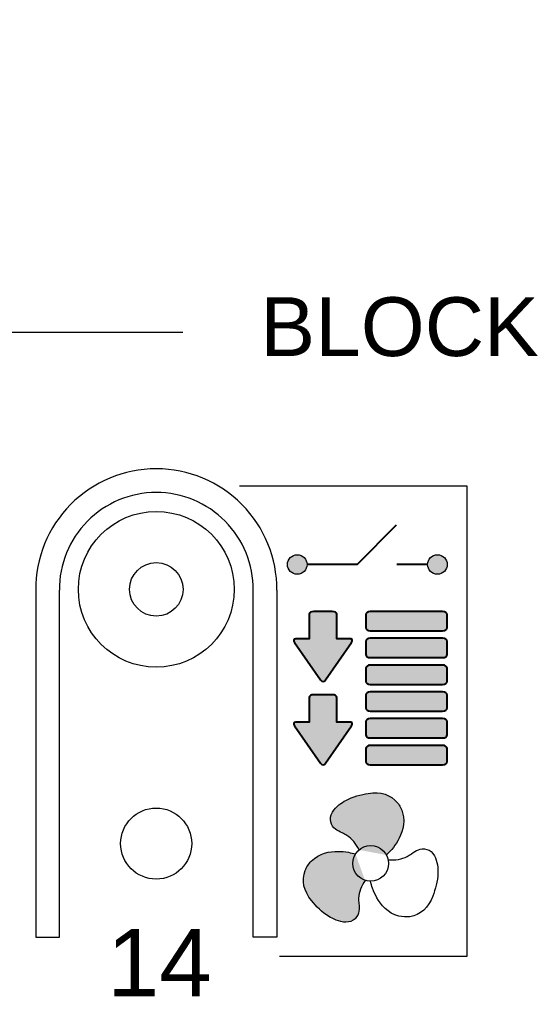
# Model space of a CAD drawing. Header units: millimetres. Extents: x -174 to 283928, y 1291 to 21053.
# Drawn here: x 9431.6 to 9444.61, y 20314.22 to 20339.62 of the extents above; entities that cross this region are included whole.
import ezdxf
from ezdxf.enums import TextEntityAlignment as Align

# ---------------------------------------------------------------- set-up
doc = ezdxf.new("R2010")
doc.units = ezdxf.units.MM
doc.layers.add('Enclosure', color=7, linetype='Continuous')
doc.layers.add('Serigraph', color=7, linetype='Continuous')
doc.styles.add('Arial', font='arial.ttf')
doc.styles.add('Arial Rounded', font='')
doc.styles.get('Arial Rounded').set_extended_font_data('Arial Rounded MT Bold')

# ---------------------------------------------------------------- blocks, each defined once
blk = doc.blocks.new('*U204')
at = {"ltscale": 2}
blk.add_lwpolyline([(0, 20), (0, -20), (839.99999645911, -20.00000000765696), (839.99999645911, 19.99999999234304), (0, 19.9999999996071)], dxfattribs=at)
blk.add_lwpolyline([(115.2340403863927, 2.999999999088459), (131.2340403863927, 2.999999999088459, -0.414213562373095), (133.2340403863927, 0.9999999990884589), (133.2340403863927, -1.000000000911541, -0.414213562373095), (131.2340403863927, -3.000000000911541), (115.2340403863927, -3.000000000911541, -0.414213562373095), (113.2340403863927, -1.000000000911541), (113.2340403863927, 0.9999999990884589, -0.414213562373095)], format="xyb", close=True, dxfattribs=at)
blk = doc.blocks.new('ZIOMB16V3_ENCLOSURE')
at = {"layer": 'Enclosure', "lineweight": 9}
for points in [[(97.88641095477, -13.69903707295243), (97.88641095477, -22.54362201487193), (98.49022206357824, -22.54362201487193), (98.49022207537077, -13.69903707295243)], [(104.033673435271, -13.69903707295243), (104.033673435271, -22.54362201487193), (103.4298623264627, -22.54362201487193), (103.4298623146702, -13.69903707295243)]]:
    blk.add_lwpolyline(points, dxfattribs=at)
for centre, radius in [((100.9600421950205, -13.67710911655258), 1.986127310598921), ((100.9606095936329, -13.67767593983326), 0.6831023214353465), ((100.9575364706089, -20.15934122176869), 0.9057641153867734)]:
    blk.add_circle(centre, radius, dxfattribs=at)
for centre, radius, start, end in [((100.9600421950205, -13.67710911655168), 3.073709458669156, 90.04670820428187, 180.4087536669766), ((100.9600421950205, -13.67710911655168), 3.073709458669156, 359.5912463330233, 89.95329179571814), ((100.9606095936329, -13.67767593983326), 2.470484923534017, 90.07127225222281, 180.5087599232379), ((100.959474796408, -13.67767593983326), 2.470484923534017, 359.491240076762, 89.92872774775113)]:
    blk.add_arc(centre, radius, start, end, dxfattribs=at)
blk = doc.blocks.new('ZIOMB16V3_SERIGRAPH')
at = {"layer": 'Serigraph'}
h = blk.add_hatch(color=256, dxfattribs=at)
h.dxf.hatch_style = 1
h.paths.add_polyline_path([(103.8353925377503, -10.44019485578123, 1), (103.3353925377503, -10.44019485578123, 1)])
h = blk.add_hatch(color=256, dxfattribs=at)
h.dxf.hatch_style = 1
h.paths.add_polyline_path([(107.4091023006178, -10.44019485578123, 1), (106.9091023006178, -10.44019485578123, 1)])
h = blk.add_hatch(color=256, dxfattribs=at)
h.dxf.hatch_style = 2
edge = h.paths.add_edge_path()
edge.add_spline(control_points=[(104.9704659195724, -12.42798913884475), (104.9704659195724, -12.42798913884475), (104.3075385363929, -13.38411610731568), (104.3075385363929, -13.38411610731568), (104.2720441009535, -13.43545249386592), (104.2134747542038, -13.43545249386592), (104.1782978634148, -13.38411610731568), (104.1782978634148, -13.38411610731568), (103.5150529355844, -12.42798913884475), (103.5150529355844, -12.42798913884475), (103.4819604241104, -12.38060441916299), (103.4933187683566, -12.3412994469178), (103.5377750195041, -12.3356189257944), (103.5377750195041, -12.3356189257944), (103.8885560106994, -12.3356189257944), (103.8885560106994, -12.3356189257944), (103.8885560106994, -12.3356189257944), (103.8885560106994, -11.70423429533606), (103.8885560106994, -11.70423429533606), (103.8885560106994, -11.66838703160069), (103.9419387948153, -11.63910235748575), (104.0063650762397, -11.63910235748575), (104.0063650762397, -11.63910235748575), (104.479118496178, -11.63910235748575), (104.479118496178, -11.63910235748575), (104.5435447776028, -11.63910235748575), (104.5972803891084, -11.66838703160069), (104.5972803891084, -11.70423429533606), (104.5972803891084, -11.70423429533606), (104.5972803891084, -12.3356189257944), (104.5972803891084, -12.3356189257944), (104.5972803891084, -12.3356189257944), (104.9480613803037, -12.3356189257944), (104.9480613803037, -12.3356189257944), (104.9925176314511, -12.3412994469178), (105.003878673411, -12.38060441916299), (104.9704659195724, -12.42798913884475)], knot_values=[0, 0, 0, 0, 1, 1, 1, 2, 2, 2, 3, 3, 3, 4, 4, 4, 5, 5, 5, 6, 6, 6, 7, 7, 7, 8, 8, 8, 9, 9, 9, 10, 10, 10, 11, 11, 11, 12, 12, 12, 12], degree=3, periodic=0)
h = blk.add_hatch(color=256, dxfattribs=at)
h.dxf.hatch_style = 2
edge = h.paths.add_edge_path()
edge.add_spline(control_points=[(107.2920701461523, -11.63860839912708), (107.3554732281457, -11.63860839912708), (107.4071652376612, -11.6754435795798), (107.4071652376612, -11.72042907294839), (107.4071652376612, -11.72042907294839), (107.4071652376612, -11.72042907294839), (107.4071652376612, -11.72042907294839), (107.4071652376612, -11.72042907294839), (107.4071652376612, -12.04912307782946), (107.4071652376612, -12.04912307782946), (107.4071652376612, -12.09442611585713), (107.3554732281457, -12.13147299274955), (107.2920701461523, -12.13147299274955), (107.2920701461523, -12.13147299274955), (107.2920701461523, -12.13147299274955), (107.2920701461523, -12.13147299274955), (107.2920701461523, -12.13147299274955), (105.4480177920156, -12.13147299274955), (105.4480177920156, -12.13147299274955), (105.3846147100223, -12.13147299274955), (105.3329254973789, -12.09442611585713), (105.3329254973789, -12.04912307782946), (105.3329254973789, -12.04912307782946), (105.3329254973789, -12.04912307782946), (105.3329254973789, -12.04912307782946), (105.3329254973789, -12.04912307782946), (105.3329254973789, -11.72042907294839), (105.3329254973789, -11.72042907294839), (105.3329254973789, -11.6754435795798), (105.3846147100223, -11.63860839912708), (105.4480177920156, -11.63860839912708), (105.4480177920156, -11.63860839912708), (105.4480177920156, -11.63860839912708), (105.4480177920156, -11.63860839912708), (105.4480177920156, -11.63860839912708), (107.2920701461523, -11.63860839912708), (107.2920701461523, -11.63860839912708)], knot_values=[0, 0, 0, 0, 1, 1, 1, 2, 2, 2, 3, 3, 3, 4, 4, 4, 5, 5, 5, 6, 6, 6, 7, 7, 7, 8, 8, 8, 9, 9, 9, 10, 10, 10, 11, 11, 11, 12, 12, 12, 12], degree=3, periodic=0)
h = blk.add_hatch(color=256, dxfattribs=at)
h.dxf.hatch_style = 2
edge = h.paths.add_edge_path()
edge.add_spline(control_points=[(107.2920701461523, -12.32132941613567), (107.3554732281457, -12.32132941613567), (107.4071652376612, -12.35855270672677), (107.4071652376612, -12.40350291735616), (107.4071652376612, -12.40350291735616), (107.4071652376612, -12.40350291735616), (107.4071652376612, -12.40350291735616), (107.4071652376612, -12.40350291735616), (107.4071652376612, -12.73223220497733), (107.4071652376612, -12.73223220497733), (107.4071652376612, -12.77718241560582), (107.3554732281457, -12.81458211989742), (107.2920701461523, -12.81458211989742), (107.2920701461523, -12.81458211989742), (107.2920701461523, -12.81458211989742), (107.2920701461523, -12.81458211989742), (107.2920701461523, -12.81458211989742), (105.4480177920156, -12.81458211989742), (105.4480177920156, -12.81458211989742), (105.3846147100223, -12.81458211989742), (105.3329254973789, -12.77718241560582), (105.3329254973789, -12.73223220497733), (105.3329254973789, -12.73223220497733), (105.3329254973789, -12.73223220497733), (105.3329254973789, -12.73223220497733), (105.3329254973789, -12.73223220497733), (105.3329254973789, -12.40350291735616), (105.3329254973789, -12.40350291735616), (105.3329254973789, -12.35855270672677), (105.3846147100223, -12.32132941613567), (105.4480177920156, -12.32132941613567), (105.4480177920156, -12.32132941613567), (105.4480177920156, -12.32132941613567), (105.4480177920156, -12.32132941613567), (105.4480177920156, -12.32132941613567), (107.2920701461523, -12.32132941613567), (107.2920701461523, -12.32132941613567)], knot_values=[0, 0, 0, 0, 1, 1, 1, 2, 2, 2, 3, 3, 3, 4, 4, 4, 5, 5, 5, 6, 6, 6, 7, 7, 7, 8, 8, 8, 9, 9, 9, 10, 10, 10, 11, 11, 11, 12, 12, 12, 12], degree=3, periodic=0)
h = blk.add_hatch(color=256, dxfattribs=at)
h.dxf.hatch_style = 2
edge = h.paths.add_edge_path()
edge.add_spline(control_points=[(107.2920701461523, -13.00440326054344), (107.3554732281457, -13.00440326054344), (107.4071652376612, -13.04127372373536), (107.4071652376612, -13.08625921710394), (107.4071652376612, -13.08625921710394), (107.4071652376612, -13.08625921710394), (107.4071652376612, -13.08625921710394), (107.4071652376612, -13.08625921710394), (107.4071652376612, -13.41512963568552), (107.4071652376612, -13.41512963568552), (107.4071652376612, -13.46025626001359), (107.3554732281457, -13.4973031369051), (107.2920701461523, -13.4973031369051), (107.2920701461523, -13.4973031369051), (107.2920701461523, -13.4973031369051), (107.2920701461523, -13.4973031369051), (107.2920701461523, -13.4973031369051), (105.4480177920156, -13.4973031369051), (105.4480177920156, -13.4973031369051), (105.3846147100223, -13.4973031369051), (105.3329254973789, -13.46025626001359), (105.3329254973789, -13.41512963568552), (105.3329254973789, -13.41512963568552), (105.3329254973789, -13.41512963568552), (105.3329254973789, -13.41512963568552), (105.3329254973789, -13.41512963568552), (105.3329254973789, -13.08625921710394), (105.3329254973789, -13.08625921710394), (105.3329254973789, -13.04127372373536), (105.3846147100223, -13.00440326054344), (105.4480177920156, -13.00440326054344), (105.4480177920156, -13.00440326054344), (105.4480177920156, -13.00440326054344), (105.4480177920156, -13.00440326054344), (105.4480177920156, -13.00440326054344), (107.2920701461523, -13.00440326054344), (107.2920701461523, -13.00440326054344)], knot_values=[0, 0, 0, 0, 1, 1, 1, 2, 2, 2, 3, 3, 3, 4, 4, 4, 5, 5, 5, 6, 6, 6, 7, 7, 7, 8, 8, 8, 9, 9, 9, 10, 10, 10, 11, 11, 11, 12, 12, 12, 12], degree=3, periodic=0)
h = blk.add_hatch(color=256, dxfattribs=at)
h.dxf.hatch_style = 2
edge = h.paths.add_edge_path()
edge.add_spline(control_points=[(107.2920701461523, -13.68715956029213), (107.3554732281457, -13.68715956029213), (107.4071652376612, -13.72403002348405), (107.4071652376612, -13.76933306151262), (107.4071652376612, -13.76933306151262), (107.4071652376612, -13.76933306151262), (107.4071652376612, -13.76933306151262), (107.4071652376612, -13.76933306151262), (107.4071652376612, -14.0978859354342), (107.4071652376612, -14.0978859354342), (107.4071652376612, -14.14301255976228), (107.3554732281457, -14.18005943665379), (107.2920701461523, -14.18005943665379), (107.2920701461523, -14.18005943665379), (107.2920701461523, -14.18005943665379), (107.2920701461523, -14.18005943665379), (107.2920701461523, -14.18005943665379), (105.4480177920156, -14.18005943665379), (105.4480177920156, -14.18005943665379), (105.3846147100223, -14.18005943665379), (105.3329254973789, -14.14301255976228), (105.3329254973789, -14.0978859354342), (105.3329254973789, -14.0978859354342), (105.3329254973789, -14.0978859354342), (105.3329254973789, -14.0978859354342), (105.3329254973789, -14.0978859354342), (105.3329254973789, -13.76933306151262), (105.3329254973789, -13.76933306151262), (105.3329254973789, -13.72403002348405), (105.3846147100223, -13.68715956029213), (105.4480177920156, -13.68715956029213), (105.4480177920156, -13.68715956029213), (105.4480177920156, -13.68715956029213), (105.4480177920156, -13.68715956029213), (105.4480177920156, -13.68715956029213), (107.2920701461523, -13.68715956029213), (107.2920701461523, -13.68715956029213)], knot_values=[0, 0, 0, 0, 1, 1, 1, 2, 2, 2, 3, 3, 3, 4, 4, 4, 5, 5, 5, 6, 6, 6, 7, 7, 7, 8, 8, 8, 9, 9, 9, 10, 10, 10, 11, 11, 11, 12, 12, 12, 12], degree=3, periodic=0)
h = blk.add_hatch(color=256, dxfattribs=at)
h.dxf.hatch_style = 2
edge = h.paths.add_edge_path()
edge.add_spline(control_points=[(104.9704659195724, -14.55112801215149), (104.9704659195724, -14.55112801215149), (104.3075385363929, -15.5076430907617), (104.3075385363929, -15.5076430907617), (104.2720441009535, -15.55933230471113), (104.2134747542038, -15.55933230471113), (104.1782978634148, -15.5076430907617), (104.1782978634148, -15.5076430907617), (103.5150529355844, -14.55112801215149), (103.5150529355844, -14.55112801215149), (103.4819604241104, -14.50391970616933), (103.4933187683566, -14.46447360296464), (103.5377750195041, -14.45879308184125), (103.5377750195041, -14.45879308184125), (103.8885560106994, -14.45879308184125), (103.8885560106994, -14.45879308184125), (103.8885560106994, -14.45879308184125), (103.8885560106994, -13.82723203768331), (103.8885560106994, -13.82723203768331), (103.8885560106994, -13.79156118764753), (103.9419387948153, -13.7622765135326), (104.0063650762397, -13.7622765135326), (104.0063650762397, -13.7622765135326), (104.479118496178, -13.7622765135326), (104.479118496178, -13.7622765135326), (104.5435447776028, -13.7622765135326), (104.5972803891084, -13.79156118764753), (104.5972803891084, -13.82723203768331), (104.5972803891084, -13.82723203768331), (104.5972803891084, -14.45879308184125), (104.5972803891084, -14.45879308184125), (104.5972803891084, -14.45879308184125), (104.9480613803037, -14.45879308184125), (104.9480613803037, -14.45879308184125), (104.9925176314511, -14.46447360296464), (105.003878673411, -14.50391970616933), (104.9704659195724, -14.55112801215149)], knot_values=[0, 0, 0, 0, 1, 1, 1, 2, 2, 2, 3, 3, 3, 4, 4, 4, 5, 5, 5, 6, 6, 6, 7, 7, 7, 8, 8, 8, 9, 9, 9, 10, 10, 10, 11, 11, 11, 12, 12, 12, 12], degree=3, periodic=0)
h = blk.add_hatch(color=256, dxfattribs=at)
h.dxf.hatch_style = 2
edge = h.paths.add_edge_path()
edge.add_spline(control_points=[(107.2920701461523, -14.36991586003991), (107.3554732281457, -14.36991586003991), (107.4071652376612, -14.40710386789182), (107.4071652376612, -14.4520893612604), (107.4071652376612, -14.4520893612604), (107.4071652376612, -14.4520893612604), (107.4071652376612, -14.4520893612604), (107.4071652376612, -14.4520893612604), (107.4071652376612, -14.78060695244279), (107.4071652376612, -14.78060695244279), (107.4071652376612, -14.82576885951097), (107.3554732281457, -14.86313328106156), (107.2920701461523, -14.86313328106156), (107.2920701461523, -14.86313328106156), (107.2920701461523, -14.86313328106156), (107.2920701461523, -14.86313328106156), (107.2920701461523, -14.86313328106156), (105.4480177920156, -14.86313328106156), (105.4480177920156, -14.86313328106156), (105.3846147100223, -14.86313328106156), (105.3329254973789, -14.82576885951097), (105.3329254973789, -14.78060695244279), (105.3329254973789, -14.78060695244279), (105.3329254973789, -14.78060695244279), (105.3329254973789, -14.78060695244279), (105.3329254973789, -14.78060695244279), (105.3329254973789, -14.4520893612604), (105.3329254973789, -14.4520893612604), (105.3329254973789, -14.40710386789182), (105.3846147100223, -14.36991586003991), (105.4480177920156, -14.36991586003991), (105.4480177920156, -14.36991586003991), (105.4480177920156, -14.36991586003991), (105.4480177920156, -14.36991586003991), (105.4480177920156, -14.36991586003991), (107.2920701461523, -14.36991586003991), (107.2920701461523, -14.36991586003991)], knot_values=[0, 0, 0, 0, 1, 1, 1, 2, 2, 2, 3, 3, 3, 4, 4, 4, 5, 5, 5, 6, 6, 6, 7, 7, 7, 8, 8, 8, 9, 9, 9, 10, 10, 10, 11, 11, 11, 12, 12, 12, 12], degree=3, periodic=0)
h = blk.add_hatch(color=256, dxfattribs=at)
h.dxf.hatch_style = 2
edge = h.paths.add_edge_path()
edge.add_spline(control_points=[(107.2920701461523, -15.05263687704941), (107.3554732281457, -15.05263687704941), (107.4071652376612, -15.08986016764051), (107.4071652376612, -15.1348103782699), (107.4071652376612, -15.1348103782699), (107.4071652376612, -15.1348103782699), (107.4071652376612, -15.1348103782699), (107.4071652376612, -15.1348103782699), (107.4071652376612, -15.46371607958976), (107.4071652376612, -15.46371607958976), (107.4071652376612, -15.50884270391874), (107.3554732281457, -15.54588958081025), (107.2920701461523, -15.54588958081025), (107.2920701461523, -15.54588958081025), (107.2920701461523, -15.54588958081025), (107.2920701461523, -15.54588958081025), (107.2920701461523, -15.54588958081025), (105.4480177920156, -15.54588958081025), (105.4480177920156, -15.54588958081025), (105.3846147100223, -15.54588958081025), (105.3329254973789, -15.50884270391874), (105.3329254973789, -15.46371607958976), (105.3329254973789, -15.46371607958976), (105.3329254973789, -15.46371607958976), (105.3329254973789, -15.46371607958976), (105.3329254973789, -15.46371607958976), (105.3329254973789, -15.1348103782699), (105.3329254973789, -15.1348103782699), (105.3329254973789, -15.08986016764051), (105.3846147100223, -15.05263687704941), (105.4480177920156, -15.05263687704941), (105.4480177920156, -15.05263687704941), (105.4480177920156, -15.05263687704941), (105.4480177920156, -15.05263687704941), (105.4480177920156, -15.05263687704941), (107.2920701461523, -15.05263687704941), (107.2920701461523, -15.05263687704941)], knot_values=[0, 0, 0, 0, 1, 1, 1, 2, 2, 2, 3, 3, 3, 4, 4, 4, 5, 5, 5, 6, 6, 6, 7, 7, 7, 8, 8, 8, 9, 9, 9, 10, 10, 10, 11, 11, 11, 12, 12, 12, 12], degree=3, periodic=0)
h = blk.add_hatch(color=256, dxfattribs=at)
h.dxf.hatch_style = 1
edge = h.paths.add_edge_path()
edge.add_spline(control_points=[(106.1481637199074, -17.48728706090664), (106.2479080230766, -17.31482502828989), (106.3495575941522, -17.05175691961689), (106.2708418034306, -16.77267044703116)], knot_values=[8, 8, 8, 8, 9, 9, 9, 9], degree=3, periodic=0)
edge.add_spline(control_points=[(106.2708418034306, -16.77267044703116), (106.2444855973933, -16.68153512987705), (106.1981240783395, -16.58920019956589), (106.1423067852327, -16.51838774059219)], knot_values=[7, 7, 7, 7, 8, 8, 8, 8], degree=3, periodic=0)
edge.add_spline(control_points=[(106.1423067852327, -16.51838774059219), (105.9765837601224, -16.30905524478352), (105.7042010149978, -16.22053085038136), (105.3965002481284, -16.27634814489887)], knot_values=[6, 6, 6, 6, 7, 7, 7, 7], degree=3, periodic=0)
edge.add_spline(control_points=[(105.3965002481284, -16.27634814489887), (105.2137356600785, -16.30905524478352), (105.0020039433045, -16.35714561926274), (104.8223089535484, -16.45653709755301)], knot_values=[5, 5, 5, 5, 6, 6, 6, 6], degree=3, periodic=0)
edge.add_spline(control_points=[(104.8223089535484, -16.45653709755301), (104.7311746787566, -16.50685028464581), (104.5661209856278, -16.61298076625702), (104.4822186322719, -16.75767528257496)], knot_values=[4, 4, 4, 4, 5, 5, 5, 5], degree=3, periodic=0)
edge.add_spline(control_points=[(104.4822186322719, -16.75767528257496), (104.4355395685672, -16.83984878379546), (104.42125005927, -16.92339831187077), (104.4429489437586, -17.00560709583136)], knot_values=[3, 3, 3, 3, 4, 4, 4, 4], degree=3, periodic=0)
edge.add_spline(control_points=[(104.4429489437586, -17.00560709583136), (104.4822186322719, -17.1688956160748), (104.6145289035437, -17.23007588705663), (104.7304690239587, -17.28486998211669)], knot_values=[2, 2, 2, 2, 3, 3, 3, 3], degree=3, periodic=0)
edge.add_spline(control_points=[(104.7304690239587, -17.28486998211669), (104.7733717945473, -17.30501642659841), (104.8159227777885, -17.32516287107923), (104.8521228680081, -17.34859061037117)], knot_values=[1, 1, 1, 1, 2, 2, 2, 2], degree=3, periodic=0)
edge.add_spline(control_points=[(104.8521228680081, -17.34859061037117), (104.9745892550975, -17.42889412637727), (105.0857298829658, -17.56120440099097), (105.1603175932239, -17.71503714694212)], knot_values=[0, 0, 0, 0, 1, 1, 1, 1], degree=3, periodic=0)
edge.add_arc((105.4569888120197, -18.06260742967028), 0.4552845050672384, 28.203609984169816, 130.5317459929943, ccw=False)
edge.add_spline(control_points=[(105.8582190617583, -17.84743710818351), (105.8593331110662, -17.84636679151721), (105.8604471603741, -17.84529647485091), (105.8615612096821, -17.84422615818461)], knot_values=[11.02568698387983, 11.02568698387983, 11.02568698387983, 11.02568698387983, 11.0524167708765, 11.0524167708765, 11.0524167708765, 11.0524167708765], degree=3, periodic=0)
edge.add_spline(control_points=[(105.8615612096821, -17.84422615818461), (105.8626317968371, -17.84319759753965), (105.8637023839922, -17.8421690368947), (105.8647727602126, -17.84113765933456)], knot_values=[11, 11, 11, 11, 11.02568698387983, 11.02568698387983, 11.02568698387983, 11.02568698387983], degree=3, periodic=0)
edge.add_spline(control_points=[(105.8647727602126, -17.84113765933456), (105.9064427447285, -17.80098590133151), (105.9477930450937, -17.75656493180089), (105.9929549510209, -17.70522854525065)], knot_values=[10, 10, 10, 10, 11, 11, 11, 11], degree=3, periodic=0)
edge.add_spline(control_points=[(105.9929549510209, -17.70522854525065), (106.0518771251606, -17.63663889889052), (106.1038838824549, -17.56378004100374), (106.1481637199074, -17.48728706090664)], knot_values=[9, 9, 9, 9, 10, 10, 10, 10], degree=3, periodic=0)
h = blk.add_hatch(color=256, dxfattribs=at)
h.dxf.hatch_style = 1
edge = h.paths.add_edge_path()
edge.add_spline(control_points=[(103.9426397046566, -18.00463787601769), (103.8771902238011, -18.07252186757945), (103.8203144485239, -18.15847062196884), (103.7876073494651, -18.24272580484343)], knot_values=[7, 7, 7, 7, 8, 8, 8, 8], degree=3, periodic=0)
edge.add_spline(control_points=[(103.7876073494651, -18.24272580484343), (103.6888862457269, -18.4911515764585), (103.7491844466879, -18.77143766220037), (103.9509311483232, -19.00920804636702)], knot_values=[6, 6, 6, 6, 7, 7, 7, 7], degree=3, periodic=0)
edge.add_spline(control_points=[(103.9509311483232, -19.00920804636702), (104.0701515234234, -19.15199729473137), (104.2174216760338, -19.31119301714683), (104.3936589573675, -19.41697067135796)], knot_values=[5, 5, 5, 5, 6, 6, 6, 6], degree=3, periodic=0)
edge.add_spline(control_points=[(104.3936589573675, -19.41697067135796), (104.4822186322719, -19.4702123258627), (104.6577865797706, -19.56067727095855), (104.8231557392844, -19.56067727095855)], knot_values=[4, 4, 4, 4, 5, 5, 5, 5], degree=3, periodic=0)
edge.add_spline(control_points=[(104.8231557392844, -19.56067727095855), (104.9187719619901, -19.56067727095855), (104.9980169937969, -19.53171014150361), (105.0584916084533, -19.47176476641802)], knot_values=[3, 3, 3, 3, 4, 4, 4, 4], degree=3, periodic=0)
edge.add_spline(control_points=[(105.0584916084533, -19.47176476641802), (105.1796183028484, -19.35427324256092), (105.1670213136347, -19.21024909830125), (105.1566845219156, -19.0824197316539)], knot_values=[2, 2, 2, 2, 3, 3, 3, 3], degree=3, periodic=0)
edge.add_spline(control_points=[(105.1566845219156, -19.0824197316539), (105.1522025632528, -19.03468218457296), (105.1484273101789, -18.98747387859079), (105.1508265364311, -18.94492289427457)], knot_values=[1, 1, 1, 1, 2, 2, 2, 2], degree=3, periodic=0)
edge.add_spline(control_points=[(105.1508265364311, -18.94492289427457), (105.1599647658338, -18.79832311000213), (105.2194161810582, -18.6367281612744), (105.3141503352888, -18.4949268296274)], knot_values=[0, 0, 0, 0, 1, 1, 1, 1], degree=3, periodic=0)
edge.add_arc((105.4569888120197, -18.06260742967028), 0.4552845050672384, 148.0041039167228, 251.7168284288103, ccw=False)
edge.add_spline(control_points=[(105.0708683742925, -17.82137105570349), (105.0159008903495, -17.80607744169141), (104.9556052953674, -17.79148650252195), (104.8900165297007, -17.77808740313834)], knot_values=[10, 10, 10, 10, 10.996754785895, 10.996754785895, 10.996754785895, 10.996754785895], degree=3, periodic=0)
edge.add_spline(control_points=[(104.8900165297007, -17.77808740313834), (104.8006100690597, -17.76153979812683), (104.7111683256805, -17.75363646438985), (104.6234907192509, -17.75363646438985)], knot_values=[9, 9, 9, 9, 10, 10, 10, 10], degree=3, periodic=0)
edge.add_spline(control_points=[(104.6234907192509, -17.75363646438985), (104.4240021129124, -17.75363646438985), (104.144915647377, -17.79654027610435), (103.9426397046566, -18.00463787601769)], knot_values=[8, 8, 8, 8, 9, 9, 9, 9], degree=3, periodic=0)
at = {"layer": 'Serigraph', "lineweight": 5}
blk.add_line((100.6704488515658, -4.521180543175261), (86.0830528348324, -4.521180543175261), dxfattribs=at)
for points in [[(102.112211232715, -8.430243012064821), (107.9047196262484, -8.430243012064821), (107.9047196262484, -20.43205509819713), (103.12983599112, -20.43205509819713)], [(105.1603175932239, -17.71503714694212), (105.1603175932239, -17.71503714694212)], [(105.1603175932239, -17.71503714694212), (105.1603175932239, -17.71503714694212)], [(105.9130042644335, -17.97122512133468), (105.9130042644335, -17.97122512133468)]]:
    blk.add_lwpolyline(points, dxfattribs=at)
at = {"layer": 'Serigraph'}
for points in [[(106.106322445569, -9.438588435583043), (105.1138604052873, -10.44019485578032), (103.8353925377503, -10.44019485578123)], [(106.9091023006178, -10.44019485578123), (106.1228180868418, -10.44019485578123)]]:
    blk.add_lwpolyline(points, dxfattribs=at)
at = {"layer": 'Serigraph', "lineweight": 5}
for centre, radius in [((103.5853925377503, -10.44019485578123), 0.25), ((107.1591023006178, -10.44019485578123), 0.25), ((105.4569888120197, -18.06260742967028), 0.4552845050672384)]:
    blk.add_circle(centre, radius, dxfattribs=at)
at = {"layer": 'Serigraph'}
for points in [[(104.9704659195724, -12.42798913884475), (104.9704659195724, -12.42798913884475), (104.3075385363929, -13.38411610731568), (104.3075385363929, -13.38411610731568), (104.2720441009535, -13.43545249386592), (104.2134747542038, -13.43545249386592), (104.1782978634148, -13.38411610731568), (104.1782978634148, -13.38411610731568), (103.5150529355844, -12.42798913884475), (103.5150529355844, -12.42798913884475), (103.4819604241104, -12.38060441916299), (103.4933187683566, -12.3412994469178), (103.5377750195041, -12.3356189257944), (103.5377750195041, -12.3356189257944), (103.8885560106994, -12.3356189257944), (103.8885560106994, -12.3356189257944), (103.8885560106994, -12.3356189257944), (103.8885560106994, -11.70423429533606), (103.8885560106994, -11.70423429533606), (103.8885560106994, -11.66838703160069), (103.9419387948153, -11.63910235748575), (104.0063650762397, -11.63910235748575), (104.0063650762397, -11.63910235748575), (104.479118496178, -11.63910235748575), (104.479118496178, -11.63910235748575), (104.5435447776028, -11.63910235748575), (104.5972803891084, -11.66838703160069), (104.5972803891084, -11.70423429533606), (104.5972803891084, -11.70423429533606), (104.5972803891084, -12.3356189257944), (104.5972803891084, -12.3356189257944), (104.5972803891084, -12.3356189257944), (104.9480613803037, -12.3356189257944), (104.9480613803037, -12.3356189257944), (104.9925176314511, -12.3412994469178), (105.003878673411, -12.38060441916299), (104.9704659195724, -12.42798913884475)], [(107.2920701461523, -11.63860839912708), (107.3554732281457, -11.63860839912708), (107.4071652376612, -11.6754435795798), (107.4071652376612, -11.72042907294839), (107.4071652376612, -11.72042907294839), (107.4071652376612, -11.72042907294839), (107.4071652376612, -11.72042907294839), (107.4071652376612, -11.72042907294839), (107.4071652376612, -12.04912307782946), (107.4071652376612, -12.04912307782946), (107.4071652376612, -12.09442611585713), (107.3554732281457, -12.13147299274955), (107.2920701461523, -12.13147299274955), (107.2920701461523, -12.13147299274955), (107.2920701461523, -12.13147299274955), (107.2920701461523, -12.13147299274955), (107.2920701461523, -12.13147299274955), (105.4480177920156, -12.13147299274955), (105.4480177920156, -12.13147299274955), (105.3846147100223, -12.13147299274955), (105.3329254973789, -12.09442611585713), (105.3329254973789, -12.04912307782946), (105.3329254973789, -12.04912307782946), (105.3329254973789, -12.04912307782946), (105.3329254973789, -12.04912307782946), (105.3329254973789, -12.04912307782946), (105.3329254973789, -11.72042907294839), (105.3329254973789, -11.72042907294839), (105.3329254973789, -11.6754435795798), (105.3846147100223, -11.63860839912708), (105.4480177920156, -11.63860839912708), (105.4480177920156, -11.63860839912708), (105.4480177920156, -11.63860839912708), (105.4480177920156, -11.63860839912708), (105.4480177920156, -11.63860839912708), (107.2920701461523, -11.63860839912708), (107.2920701461523, -11.63860839912708)], [(107.2920701461523, -12.32132941613567), (107.3554732281457, -12.32132941613567), (107.4071652376612, -12.35855270672677), (107.4071652376612, -12.40350291735616), (107.4071652376612, -12.40350291735616), (107.4071652376612, -12.40350291735616), (107.4071652376612, -12.40350291735616), (107.4071652376612, -12.40350291735616), (107.4071652376612, -12.73223220497733), (107.4071652376612, -12.73223220497733), (107.4071652376612, -12.77718241560582), (107.3554732281457, -12.81458211989742), (107.2920701461523, -12.81458211989742), (107.2920701461523, -12.81458211989742), (107.2920701461523, -12.81458211989742), (107.2920701461523, -12.81458211989742), (107.2920701461523, -12.81458211989742), (105.4480177920156, -12.81458211989742), (105.4480177920156, -12.81458211989742), (105.3846147100223, -12.81458211989742), (105.3329254973789, -12.77718241560582), (105.3329254973789, -12.73223220497733), (105.3329254973789, -12.73223220497733), (105.3329254973789, -12.73223220497733), (105.3329254973789, -12.73223220497733), (105.3329254973789, -12.73223220497733), (105.3329254973789, -12.40350291735616), (105.3329254973789, -12.40350291735616), (105.3329254973789, -12.35855270672677), (105.3846147100223, -12.32132941613567), (105.4480177920156, -12.32132941613567), (105.4480177920156, -12.32132941613567), (105.4480177920156, -12.32132941613567), (105.4480177920156, -12.32132941613567), (105.4480177920156, -12.32132941613567), (107.2920701461523, -12.32132941613567), (107.2920701461523, -12.32132941613567)], [(107.2920701461523, -13.00440326054344), (107.3554732281457, -13.00440326054344), (107.4071652376612, -13.04127372373536), (107.4071652376612, -13.08625921710394), (107.4071652376612, -13.08625921710394), (107.4071652376612, -13.08625921710394), (107.4071652376612, -13.08625921710394), (107.4071652376612, -13.08625921710394), (107.4071652376612, -13.41512963568552), (107.4071652376612, -13.41512963568552), (107.4071652376612, -13.46025626001359), (107.3554732281457, -13.4973031369051), (107.2920701461523, -13.4973031369051), (107.2920701461523, -13.4973031369051), (107.2920701461523, -13.4973031369051), (107.2920701461523, -13.4973031369051), (107.2920701461523, -13.4973031369051), (105.4480177920156, -13.4973031369051), (105.4480177920156, -13.4973031369051), (105.3846147100223, -13.4973031369051), (105.3329254973789, -13.46025626001359), (105.3329254973789, -13.41512963568552), (105.3329254973789, -13.41512963568552), (105.3329254973789, -13.41512963568552), (105.3329254973789, -13.41512963568552), (105.3329254973789, -13.41512963568552), (105.3329254973789, -13.08625921710394), (105.3329254973789, -13.08625921710394), (105.3329254973789, -13.04127372373536), (105.3846147100223, -13.00440326054344), (105.4480177920156, -13.00440326054344), (105.4480177920156, -13.00440326054344), (105.4480177920156, -13.00440326054344), (105.4480177920156, -13.00440326054344), (105.4480177920156, -13.00440326054344), (107.2920701461523, -13.00440326054344), (107.2920701461523, -13.00440326054344)], [(107.2920701461523, -13.68715956029213), (107.3554732281457, -13.68715956029213), (107.4071652376612, -13.72403002348405), (107.4071652376612, -13.76933306151262), (107.4071652376612, -13.76933306151262), (107.4071652376612, -13.76933306151262), (107.4071652376612, -13.76933306151262), (107.4071652376612, -13.76933306151262), (107.4071652376612, -14.0978859354342), (107.4071652376612, -14.0978859354342), (107.4071652376612, -14.14301255976228), (107.3554732281457, -14.18005943665379), (107.2920701461523, -14.18005943665379), (107.2920701461523, -14.18005943665379), (107.2920701461523, -14.18005943665379), (107.2920701461523, -14.18005943665379), (107.2920701461523, -14.18005943665379), (105.4480177920156, -14.18005943665379), (105.4480177920156, -14.18005943665379), (105.3846147100223, -14.18005943665379), (105.3329254973789, -14.14301255976228), (105.3329254973789, -14.0978859354342), (105.3329254973789, -14.0978859354342), (105.3329254973789, -14.0978859354342), (105.3329254973789, -14.0978859354342), (105.3329254973789, -14.0978859354342), (105.3329254973789, -13.76933306151262), (105.3329254973789, -13.76933306151262), (105.3329254973789, -13.72403002348405), (105.3846147100223, -13.68715956029213), (105.4480177920156, -13.68715956029213), (105.4480177920156, -13.68715956029213), (105.4480177920156, -13.68715956029213), (105.4480177920156, -13.68715956029213), (105.4480177920156, -13.68715956029213), (107.2920701461523, -13.68715956029213), (107.2920701461523, -13.68715956029213)], [(104.9704659195724, -14.55112801215149), (104.9704659195724, -14.55112801215149), (104.3075385363929, -15.5076430907617), (104.3075385363929, -15.5076430907617), (104.2720441009535, -15.55933230471113), (104.2134747542038, -15.55933230471113), (104.1782978634148, -15.5076430907617), (104.1782978634148, -15.5076430907617), (103.5150529355844, -14.55112801215149), (103.5150529355844, -14.55112801215149), (103.4819604241104, -14.50391970616933), (103.4933187683566, -14.46447360296464), (103.5377750195041, -14.45879308184125), (103.5377750195041, -14.45879308184125), (103.8885560106994, -14.45879308184125), (103.8885560106994, -14.45879308184125), (103.8885560106994, -14.45879308184125), (103.8885560106994, -13.82723203768331), (103.8885560106994, -13.82723203768331), (103.8885560106994, -13.79156118764753), (103.9419387948153, -13.7622765135326), (104.0063650762397, -13.7622765135326), (104.0063650762397, -13.7622765135326), (104.479118496178, -13.7622765135326), (104.479118496178, -13.7622765135326), (104.5435447776028, -13.7622765135326), (104.5972803891084, -13.79156118764753), (104.5972803891084, -13.82723203768331), (104.5972803891084, -13.82723203768331), (104.5972803891084, -14.45879308184125), (104.5972803891084, -14.45879308184125), (104.5972803891084, -14.45879308184125), (104.9480613803037, -14.45879308184125), (104.9480613803037, -14.45879308184125), (104.9925176314511, -14.46447360296464), (105.003878673411, -14.50391970616933), (104.9704659195724, -14.55112801215149)], [(107.2920701461523, -14.36991586003991), (107.3554732281457, -14.36991586003991), (107.4071652376612, -14.40710386789182), (107.4071652376612, -14.4520893612604), (107.4071652376612, -14.4520893612604), (107.4071652376612, -14.4520893612604), (107.4071652376612, -14.4520893612604), (107.4071652376612, -14.4520893612604), (107.4071652376612, -14.78060695244279), (107.4071652376612, -14.78060695244279), (107.4071652376612, -14.82576885951097), (107.3554732281457, -14.86313328106156), (107.2920701461523, -14.86313328106156), (107.2920701461523, -14.86313328106156), (107.2920701461523, -14.86313328106156), (107.2920701461523, -14.86313328106156), (107.2920701461523, -14.86313328106156), (105.4480177920156, -14.86313328106156), (105.4480177920156, -14.86313328106156), (105.3846147100223, -14.86313328106156), (105.3329254973789, -14.82576885951097), (105.3329254973789, -14.78060695244279), (105.3329254973789, -14.78060695244279), (105.3329254973789, -14.78060695244279), (105.3329254973789, -14.78060695244279), (105.3329254973789, -14.78060695244279), (105.3329254973789, -14.4520893612604), (105.3329254973789, -14.4520893612604), (105.3329254973789, -14.40710386789182), (105.3846147100223, -14.36991586003991), (105.4480177920156, -14.36991586003991), (105.4480177920156, -14.36991586003991), (105.4480177920156, -14.36991586003991), (105.4480177920156, -14.36991586003991), (105.4480177920156, -14.36991586003991), (107.2920701461523, -14.36991586003991), (107.2920701461523, -14.36991586003991)], [(107.2920701461523, -15.05263687704941), (107.3554732281457, -15.05263687704941), (107.4071652376612, -15.08986016764051), (107.4071652376612, -15.1348103782699), (107.4071652376612, -15.1348103782699), (107.4071652376612, -15.1348103782699), (107.4071652376612, -15.1348103782699), (107.4071652376612, -15.1348103782699), (107.4071652376612, -15.46371607958976), (107.4071652376612, -15.46371607958976), (107.4071652376612, -15.50884270391874), (107.3554732281457, -15.54588958081025), (107.2920701461523, -15.54588958081025), (107.2920701461523, -15.54588958081025), (107.2920701461523, -15.54588958081025), (107.2920701461523, -15.54588958081025), (107.2920701461523, -15.54588958081025), (105.4480177920156, -15.54588958081025), (105.4480177920156, -15.54588958081025), (105.3846147100223, -15.54588958081025), (105.3329254973789, -15.50884270391874), (105.3329254973789, -15.46371607958976), (105.3329254973789, -15.46371607958976), (105.3329254973789, -15.46371607958976), (105.3329254973789, -15.46371607958976), (105.3329254973789, -15.46371607958976), (105.3329254973789, -15.1348103782699), (105.3329254973789, -15.1348103782699), (105.3329254973789, -15.08986016764051), (105.3846147100223, -15.05263687704941), (105.4480177920156, -15.05263687704941), (105.4480177920156, -15.05263687704941), (105.4480177920156, -15.05263687704941), (105.4480177920156, -15.05263687704941), (105.4480177920156, -15.05263687704941), (107.2920701461523, -15.05263687704941), (107.2920701461523, -15.05263687704941)]]:
    blk.add_open_spline(points, degree=3, knots=[0, 0, 0, 0, 1, 1, 1, 2, 2, 2, 3, 3, 3, 4, 4, 4, 5, 5, 5, 6, 6, 6, 7, 7, 7, 8, 8, 8, 9, 9, 9, 10, 10, 10, 11, 11, 11, 12, 12, 12, 12], dxfattribs=at)
at = {"layer": 'Serigraph', "lineweight": 5}
for points, knots in [([(105.1610751772616, -17.71660294802554), (105.1608230658978, -17.7160807690076), (105.1605705397521, -17.71555883421355), (105.1603175932239, -17.71503714694212), (105.0857298829658, -17.56120440099097), (104.9745892550975, -17.42889412637727), (104.8521228680081, -17.34859061037117), (104.8159227777885, -17.32516287107923), (104.7733717945473, -17.30501642659841), (104.7304690239587, -17.28486998211669), (104.6145289035437, -17.23007588705663), (104.4822186322719, -17.1688956160748), (104.4429489437586, -17.00560709583136), (104.42125005927, -16.92339831187077), (104.4355395685672, -16.83984878379546), (104.4822186322719, -16.75767528257496), (104.5661209856278, -16.61298076625702), (104.7311746787566, -16.50685028464581), (104.8223089535484, -16.45653709755301), (105.0020039433045, -16.35714561926274), (105.2137356600785, -16.30905524478352), (105.3965002481284, -16.27634814489887), (105.7042010149978, -16.22053085038136), (105.9765837601224, -16.30905524478352), (106.1423067852327, -16.51838774059219), (106.1981240783395, -16.58920019956589), (106.2444855973933, -16.68153512987705), (106.2708418034306, -16.77267044703116), (106.3495575941522, -17.05175691961689), (106.2479080230766, -17.31482502828989), (106.1481637199074, -17.48728706090664), (106.1038838824549, -17.56378004100374), (106.0518771251606, -17.63663889889052), (105.9929549510209, -17.70522854525065), (105.9477930450937, -17.75656493180089), (105.9064427447285, -17.80098590133151), (105.8647727602126, -17.84113765933456), (105.8637023839922, -17.8421690368947), (105.8626317968371, -17.84319759753965), (105.8615612096821, -17.84422615818461), (105.8604471603741, -17.84529647485091), (105.8593331110662, -17.84636679151721), (105.8582190617583, -17.84743710818351)], [-0.003391262815385, -0.003391262815385, -0.003391262815385, -0.0033912628115293, 0, 0, 0, 1, 1, 1, 2, 2, 2, 3, 3, 3, 4, 4, 4, 5, 5, 5, 6, 6, 6, 7, 7, 7, 8, 8, 8, 9, 9, 9, 10, 10, 10, 11, 11, 11, 11.02568698387983, 11.02568698387983, 11.02568698387983, 11.0524167708765, 11.0524167708765, 11.0524167708765, 11.0524167708765]), ([(105.3141623071112, -18.49490891017889), (105.3141583164413, -18.49491488329353), (105.3141543258336, -18.49492085644273), (105.3141503352888, -18.4949268296274), (105.2194161810582, -18.6367281612744), (105.1599647658338, -18.79832311000213), (105.1508265364311, -18.94492289427457), (105.1484273101789, -18.98747387859079), (105.1522025632528, -19.03468218457296), (105.1566845219156, -19.0824197316539), (105.1670213136347, -19.21024909830125), (105.1796183028484, -19.35427324256092), (105.0584916084533, -19.47176476641802), (104.9980169937969, -19.53171014150361), (104.9187719619901, -19.56067727095855), (104.8231557392844, -19.56067727095855), (104.6577865797706, -19.56067727095855), (104.4822186322719, -19.4702123258627), (104.3936589573675, -19.41697067135796), (104.2174216760338, -19.31119301714683), (104.0701515234234, -19.15199729473137), (103.9509311483232, -19.00920804636702), (103.7491844466879, -18.77143766220037), (103.6888862457269, -18.4911515764585), (103.7876073494651, -18.24272580484343), (103.8203144485239, -18.15847062196884), (103.8771902238011, -18.07252186757945), (103.9426397046566, -18.00463787601769), (104.144915647377, -17.79654027610435), (104.4240021129124, -17.75363646438985), (104.6234907192509, -17.75363646438985), (104.7111683256805, -17.75363646438985), (104.8006100690597, -17.76153979812683), (104.8900165297007, -17.77808740313834), (104.9556052953674, -17.79148650252195), (105.0159008903495, -17.80607744169141), (105.0708683742925, -17.82137105570349)], [-4.21236131143e-05, -4.21236131143e-05, -4.21236131143e-05, -4.21236131143e-05, 0, 0, 0, 1, 1, 1, 2, 2, 2, 3, 3, 3, 4, 4, 4, 5, 5, 5, 6, 6, 6, 7, 7, 7, 8, 8, 8, 9, 9, 9, 10, 10, 10, 10.996754785895, 10.996754785895, 10.996754785895, 10.996754785895]), ([(105.9028458779305, -17.97043662447198), (105.9062320601304, -17.97071547838881), (105.9096181904217, -17.97097874809482), (105.9130042644335, -17.97122512133468), (106.0832092716134, -17.98360936303892), (106.253272077917, -17.95330148946745), (106.3841710429349, -17.88834596531673), (106.4229456912842, -17.86802310713632), (106.4610157666718, -17.84184331413202), (106.5006382825747, -17.81375825317413), (106.6057466494887, -17.7415697673447), (106.7247895234784, -17.65802023926848), (106.8869137092103, -17.70522854525065), (106.9683815535743, -17.72710384398728), (107.0331606623892, -17.78136869794856), (107.0812157529151, -17.86421257122732), (107.1635667672619, -18.00756634342873), (107.173233136242, -18.20345611533743), (107.1716817974381, -18.30803415639242), (107.1682229873029, -18.51285046149463), (107.1032674647938, -18.7206305167489), (107.0405700375802, -18.895844603078), (106.9344395586511, -19.18957341272166), (106.7222138835311, -19.38200547611963), (106.4584401267241, -19.42025196616818), (106.3683280113034, -19.43422393116783), (106.2651259997117, -19.42713210044862), (106.1739906848595, -19.40458642965372), (105.893528192503, -19.33359755698133), (105.7159159492846, -19.11343326002374), (105.615994167483, -18.94132405480526), (105.5729139431575, -18.86447824730989), (105.5357259362452, -18.78265757348858), (105.5052063670052, -18.6963207089599), (105.4826606967806, -18.6329529081046), (105.4652663064505, -18.57470110453472), (105.4516482274546, -18.51786061056067)], [-0.0198940916481562, -0.0198940916481562, -0.0198940916481562, -0.0198940916481562, 0, 0, 0, 1, 1, 1, 2, 2, 2, 3, 3, 3, 4, 4, 4, 5, 5, 5, 6, 6, 6, 7, 7, 7, 8, 8, 8, 9, 9, 9, 10, 10, 10, 11, 11, 11, 11])]:
    blk.add_open_spline(points, degree=3, knots=knots, dxfattribs=at)
at = {"layer": 'Serigraph'}
for s, insert, char_height, attachment_point, style in [('{\\fArial|b0|i0|c0|p34;BLOCK \\fBookman Old Style|b0|i0|c0|p34;IV}', (102.6457042498655, -5.159588137301681), 1.498810790828276, 7, 'Arial Rounded'), ('14', (100.0706738215028, -20.59188350068474), 1.714562081031096, 5, 'Arial')]:
    blk.add_mtext(s, dxfattribs=dict(at, insert=insert, char_height=char_height, attachment_point=attachment_point, style=style))
blk = doc.blocks.new('ZIOMB16V3_ATT_DEF')
blk.add_wipeout([(0, 45), (140, 45), (140, -45), (0, -45)])
at = {"layer": 'Enclosure'}
blk.add_blockref('ZIOMB16V3_ENCLOSURE', (-0.967602599612178, 2.603530853353788), dxfattribs=at)
at = {"layer": 'Serigraph'}
blk.add_blockref('ZIOMB16V3_SERIGRAPH', (0, 0), dxfattribs=at)
at = {"color": 3, "style": 'Arial'}
blk.add_attdef('PHYSICAL_ADD.', text='', height=2.5, dxfattribs=at).set_placement((108.2450141619074, 28.95918338258548), align=Align.CENTER)
at = {"color": 3, "style": 'Arial', "flags": 2}
blk.add_attdef('REFERENCE', text='', height=2.5, dxfattribs=at).set_placement((34.24719890203415, 28.94404266689094), align=Align.CENTER)

msp = doc.modelspace()

# ---------------------------------------------------------------- block references
at = {"color": 1}
msp.add_blockref('*U204', (9321.852798085147, 20336.17217098424), dxfattribs=at)

# ---------------------------------------------------------------- next in the draw order: block references
msp.add_blockref('ZIOMB16V3_ATT_DEF', (9335.08683847154, 20336.17217098424))

doc.saveas('drawing.dxf')
